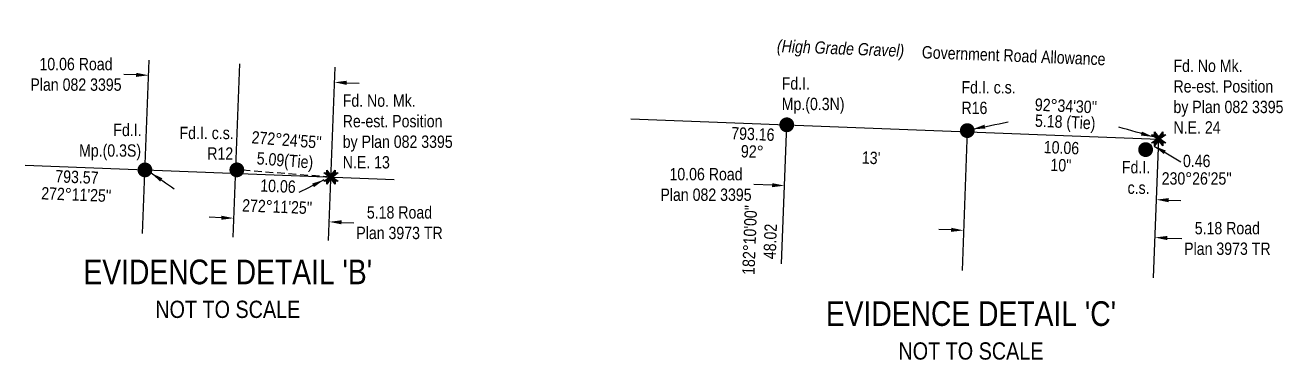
# Model space of a CAD drawing. Extents: x 311053 to 317465, y 5818876 to 5828373.
# Drawn here: x 314789 to 315809, y 5824665 to 5824937 of the extents above; entities that cross this region are included whole.
import ezdxf
from ezdxf.enums import TextEntityAlignment as Align

# ---------------------------------------------------------------- set-up
doc = ezdxf.new("R2010")
doc.units = 0
doc.header["$LTSCALE"] = 5
doc.header["$PDSIZE"] = 0.5
doc.linetypes.add('foc-TIELINE', pattern=[1.875, 1.25, -0.625])
doc.layers.get('Defpoints').update_dxf_attribs({"color": 9})
for name, color, linetype in [('DETAIL-T', 7, 'Continuous'), ('L-BD', 7, 'Continuous'), ('L-MON', 1, 'Continuous'), ('L-ROAD-T', 7, 'Continuous'), ('L-SEC', 7, 'Continuous'), ('L-TIE', 7, 'foc-TIELINE'), ('L-TITLEDB', 4, 'Continuous'), ('L-TITLEDB-T', 4, 'Continuous')]:
    doc.layers.add(name, color=color, linetype=linetype)
doc.layers.add('T-TEXT', color=48, linetype='Continuous', lineweight=18)
doc.styles.add('80CG', font='ARIALN.TTF', dxfattribs={"height": 10})
doc.styles.add('80L', font='ARIALN.TTF', dxfattribs={"height": 10})
doc.styles.add('80LS', font='ARIALNI.TTF', dxfattribs={"height": 10})
doc.dimstyles.new('Compass 5 000', dxfattribs={"dimscale": 5, "dimtxt": 9, "dimasz": 2, "dimexe": 0.2, "dimexo": 0.0625, "dimgap": 0.5, "dimtad": 0, "dimtih": 1, "dimtoh": 1, "dimzin": 0, "dimdsep": 46, "dimtxsty": '80CG', "dimcen": 0.1, "dimse1": 1, "dimse2": 1, "dimclrd": 256, "dimclrt": 256, "dimaunit": 1, "dimadec": 4, "dimazin": 0, "dimtfac": 0.06, "dimtofl": 0, "dimtmove": 0, "dimatfit": 1, "dimfxl": 0.2, "dimtolj": 1, "dimtzin": 0, "dimlwd": -1, "dimarcsym": 0})

# ---------------------------------------------------------------- blocks, each defined once
blk = doc.blocks.new('*D513')
at = {"layer": 'Defpoints', "color": 0, "transparency": 16777216}
for p in [(314958.3, 5824772.5), (315036, 5824777.2), (315035.7, 5824769.6)]:
    blk.add_point(p, dxfattribs=at)
at = {"layer": 'L-TITLEDB-T', "transparency": 16777216}
for p, q in [((314948.6, 5824780.5), (314938.6, 5824780.9)), ((315046, 5824776.8), (315056, 5824776.5))]:
    blk.add_line(p, q, dxfattribs=at)
for points in [[(314948.6, 5824782.2), (314948.5, 5824778.9), (314958.6, 5824780.2)], [(315046.1, 5824778.5), (315045.9, 5824775.2), (315036, 5824777.2)]]:
    blk.add_solid(points, dxfattribs=at)
at = {"layer": 'L-TITLEDB-T', "transparency": 16777216, "insert": (315093, 5824776.5), "char_height": 10, "attachment_point": 5, "style": '80CG'}
blk.add_mtext('\\A1;5.18 Road\\PPlan 3973 TR', dxfattribs=at)
blk = doc.blocks.new('fdia')
at = {"color": 255, "const_width": 1}
blk.add_lwpolyline([(-0.5, 0, 1), (0.5, 0, 1)], format="xyb", close=True, dxfattribs=at)
blk = doc.blocks.new('Fdiaa')
blk.add_blockref('fdia', (0, 0))
blk = doc.blocks.new('fdib')
at = {"color": 1, "const_width": 1.6}
blk.add_lwpolyline([(-0.4, 0, 1), (0.4, 0, 1)], format="xyb", close=True, dxfattribs=at)
at = {"color": 1}
blk.add_circle((0, 0), 0.8, dxfattribs=at)
blk = doc.blocks.new('Fdibb')
blk.add_blockref('fdib', (0, 0))
blk = doc.blocks.new('fdicc')
for name in ['Fdibb', 'Fdiaa']:
    blk.add_blockref(name, (0, 0))
blk = doc.blocks.new('FDI')
blk.add_blockref('fdicc', (0, 0))
blk = doc.blocks.new('TEMP')
h = blk.add_hatch(color=255)
h.dxf.hatch_style = 1
h.paths.add_polyline_path([(0, 0.25), (-0.67, 1.15), (-0.67, 0.67), (-1.15, 0.67), (-0.25, 0), (-1.15, -0.67), (-0.67, -0.67), (-0.67, -1.15), (0, -0.25), (0.67, -1.15), (0.67, -0.67), (1.15, -0.67), (0.25, 0), (1.15, 0.67), (0.67, 0.67), (0.67, 1.15)])
h.paths.add_polyline_path([(0.57, 0.85), (0.57, 0.57), (0.85, 0.57), (0.08, 0), (0.85, -0.57), (0.57, -0.57), (0.57, -0.85), (0, -0.08), (-0.57, -0.85), (-0.57, -0.57), (-0.85, -0.57), (-0.08, 0), (-0.85, 0.57), (-0.57, 0.57), (-0.57, 0.85), (0, 0.08)], flags=16)
h = blk.add_hatch(color=1)
h.dxf.hatch_style = 1
h.paths.add_polyline_path([(0, 0.08), (-0.57, 0.85), (-0.57, 0.57), (-0.85, 0.57), (-0.08, 0), (-0.85, -0.57), (-0.57, -0.57), (-0.57, -0.85), (0, -0.08), (0.57, -0.85), (0.57, -0.57), (0.85, -0.57), (0.08, 0), (0.85, 0.57), (0.57, 0.57), (0.57, 0.85)])
at = {"color": 1}
for p, q in [((-0.08, 0), (0.08, 0)), ((0, 0.08), (0, -0.08))]:
    blk.add_line(p, q, dxfattribs=at)
at = {"color": 255, "flags": 128}
blk.add_lwpolyline([(-0.25, 0), (-1.15, 0.67), (-0.67, 0.67), (-0.67, 1.15), (0, 0.25), (0.67, 1.15), (0.67, 0.67), (1.15, 0.67), (0.25, 0), (1.15, -0.67), (0.67, -0.67), (0.67, -1.15), (0, -0.25), (-0.67, -1.15), (-0.67, -0.67), (-1.15, -0.67)], close=True, dxfattribs=at)
at = {"color": 1, "flags": 128}
blk.add_lwpolyline([(-0.08, 0), (-0.85, 0.57), (-0.57, 0.57), (-0.57, 0.85), (0, 0.08), (0.57, 0.85), (0.57, 0.57), (0.85, 0.57), (0.08, 0), (0.85, -0.57), (0.57, -0.57), (0.57, -0.85), (0, -0.08), (-0.57, -0.85), (-0.57, -0.57), (-0.85, -0.57)], close=True, dxfattribs=at)
blk = doc.blocks.new('*D514')
at = {"layer": 'Defpoints', "color": 0, "transparency": 16777216}
for p in [(314889.5, 5824896.1), (314889.2, 5824887.4), (315040, 5824881.7)]:
    blk.add_point(p, dxfattribs=at)
at = {"layer": 'L-TITLEDB-T', "transparency": 16777216}
for p, q in [((314879.5, 5824896.4), (314869.5, 5824896.8)), ((315050.3, 5824890), (315060.3, 5824889.6))]:
    blk.add_line(p, q, dxfattribs=at)
for points in [[(314879.6, 5824898.1), (314879.4, 5824894.8), (314889.5, 5824896.1)], [(315050.3, 5824891.7), (315050.2, 5824888.3), (315040.3, 5824890.4)]]:
    blk.add_solid(points, dxfattribs=at)
at = {"layer": 'L-TITLEDB-T', "transparency": 16777216, "insert": (314830.7, 5824896.8), "char_height": 10, "attachment_point": 5, "style": '80CG'}
blk.add_mtext('\\A1;10.06 Road\\PPlan 082 3395', dxfattribs=at)
blk = doc.blocks.new('*D521')
at = {"layer": 'Defpoints', "color": 0, "transparency": 16777216}
for p in [(315405.1, 5824806.6), (315404.6, 5824792.2), (315706.1, 5824780.8)]:
    blk.add_point(p, dxfattribs=at)
at = {"layer": 'L-TITLEDB-T', "transparency": 16777216}
for p, q in [((315395.1, 5824806.9), (315380.2, 5824807.5)), ((315716.6, 5824794.8), (315726.6, 5824794.4))]:
    blk.add_line(p, q, dxfattribs=at)
for points in [[(315395.2, 5824808.6), (315395, 5824805.3), (315405.1, 5824806.6)], [(315716.7, 5824796.5), (315716.6, 5824793.1), (315706.7, 5824795.2)]]:
    blk.add_solid(points, dxfattribs=at)
at = {"layer": 'L-TITLEDB-T', "transparency": 16777216, "insert": (315341.5, 5824807.5), "char_height": 10, "attachment_point": 5, "style": '80CG'}
blk.add_mtext('\\A1;10.06 Road\\PPlan 082 3395', dxfattribs=at)
blk = doc.blocks.new('*D522')
at = {"layer": 'Defpoints', "color": 0, "linetype": 'ByBlock', "transparency": 16777216}
for p in [(315550, 5824763.5), (315705.5, 5824764.5), (315705.2, 5824757.6)]:
    blk.add_point(p, dxfattribs=at)
at = {"layer": 'L-TITLEDB-T', "transparency": 16777216}
for p, q in [((315540.3, 5824770.7), (315530.3, 5824771.1)), ((315715.5, 5824764.1), (315727.2, 5824763.7))]:
    blk.add_line(p, q, dxfattribs=at)
at = {"layer": 'L-TITLEDB-T', "linetype": 'ByBlock', "transparency": 16777216}
for points in [[(315540.4, 5824772.4), (315540.2, 5824769.1), (315550.3, 5824770.3)], [(315715.6, 5824765.8), (315715.4, 5824762.4), (315705.5, 5824764.5)]]:
    blk.add_solid(points, dxfattribs=at)
at = {"layer": 'L-TITLEDB-T', "linetype": 'ByBlock', "transparency": 16777216, "insert": (315764.2, 5824763.7), "char_height": 10, "attachment_point": 5, "style": '80CG'}
blk.add_mtext('\\A1;5.18 Road\\PPlan 3973 TR', dxfattribs=at)

msp = doc.modelspace()

# ---------------------------------------------------------------- linework, layer by layer
at = {"layer": 'L-SEC', "flags": 128}
for points in [[(315280.523, 5824860.837), (315708.509, 5824844.245)], [(314789.496, 5824823.111), (315088.739, 5824811.511)]]:
    msp.add_lwpolyline(points, dxfattribs=at)
at = {"layer": 'L-TIE'}
msp.add_line((315037.393, 5824813.501), (314961.118, 5824819.389), dxfattribs=at)
at = {"layer": 'L-TIE', "flags": 128}
msp.add_lwpolyline([(315697.937, 5824835.805), (315708.521, 5824844.548)], dxfattribs=at)
at = {"layer": 'L-TITLEDB', "flags": 128}
for points in [[(314884.655, 5824767.675), (314889.964, 5824908.268)], [(314963.288, 5824905.499), (314957.981, 5824764.907)], [(315035.432, 5824761.982), (315040.741, 5824902.575)], [(315402.711, 5824743.232), (315406.967, 5824855.935)], [(315553.337, 5824851.225), (315549.052, 5824737.706)], [(315704.265, 5824731.845), (315708.521, 5824844.548)]]:
    msp.add_lwpolyline(points, dxfattribs=at)

# ---------------------------------------------------------------- block references
at = {"layer": 'L-MON'}
for name, p, xscale, yscale, zscale in [('FDI', (315406.967, 5824855.935), 4.999486649999948, 4.999486649999948, 4.999486649999948), ('FDI', (315553.337, 5824851.225), 4.999486649999948, 4.999486649999948, 4.999486649999948), ('TEMP', (315708.521, 5824844.548), 4.999486649999948, 4.999486649999948, 4.999486649999948), ('FDI', (315697.937, 5824835.805), 4.999486649999948, 4.999486649999948, 4.999486649999948), ('FDI', (314886.606, 5824819.347), 4.999486649999952, 4.999486649999952, 4.999486649999952), ('FDI', (314961.118, 5824819.389), 4.999486649999952, 4.999486649999952, 4.999486649999952)]:
    msp.add_blockref(name, p, dxfattribs=dict(at, xscale=xscale, yscale=yscale, zscale=zscale))

# ---------------------------------------------------------------- texts
at = {"layer": 'DETAIL-T', "color": 3, "char_height": 19.99795, "width": 280.66186, "attachment_point": 5, "style": '80CG'}
for s, insert in [("EVIDENCE DETAIL 'B'\\P{\\H0.7x;NOT TO SCALE}", (314953.791, 5824722.819)), ("EVIDENCE DETAIL 'C'\\P{\\H0.7x;NOT TO SCALE}", (315556.32, 5824689.031))]:
    msp.add_mtext(s, dxfattribs=dict(at, insert=insert))
at = {"layer": 'L-BD', "style": '80L'}
for s, height, rotation, p in [("92°34'30''", 9.999, 357.4246, (315633.329, 5824871.297)), ('5.18 (Tie)', 9.999, 357.4246, (315632.689, 5824857.063)), ('793.16', 9.999, 357.78, (315379.532, 5824848.506)), ('10.06', 9.999, 357.78, (315629.72, 5824837.453)), ('92°', 9.999, 357.78, (315378.98, 5824834.268)), ("13'", 9.999, 357.78, (315475.353, 5824829.178)), ('10"', 9.999, 357.78, (315629.168, 5824823.215)), ('0.46', 9.999, 359.963286, (315739.346, 5824826.643)), ('793.57', 9.999, 357.78, (314831.491, 5824813.614)), ("230°26'25''", 9.99897, 359.963286, (315739.337, 5824812.395)), ("272°11'25''", 9.99897, 357.78, (314830.939, 5824799.377))]:
    msp.add_text(s, height=height, rotation=rotation, dxfattribs=at).set_placement(p, align=Align.MIDDLE)
at = {"layer": 'L-BD', "char_height": 9.99897, "attachment_point": 2, "style": '80L'}
for s, insert, width, rotation in [("272°24'55''\\P5.09(Tie) ", (315001.858, 5824848.721), 57.12061, 355.585586), ("10.06 272°11'25''", (314994.677, 5824811.2), 64.5008, 357.78)]:
    msp.add_mtext(s, dxfattribs=dict(at, insert=insert, width=width, rotation=rotation))
at = {"layer": 'L-BD', "linetype": 'ByBlock', "insert": (315370.759, 5824732.682), "char_height": 10, "attachment_point": 1, "rotation": 87.837549, "style": '80L'}
msp.add_mtext_dynamic_manual_height_columns('\\pi1.7638;182°10\'00"\\P\\pi15.137;48.02', width=58.2071, gutter_width=50, heights=[0], dxfattribs=at)
at = {"layer": 'L-MON', "attachment_point": 1, "style": '80L'}
for s, width, insert, char_height in [('Fd. No Mk.\\PRe-est. Position\\Pby Plan 082 3395\\PN.E. 24', 108.87831, (315720.501, 5824908.792), 9.99897), ('Fd.I.\\PMp.(0.3N)', 50.3251, (315402.888, 5824894.527), 9.999), ('Fd.I. c.s.\\PR16', 50.3251, (315548.626, 5824891.341), 9.999), ('\\pi57.574;Fd.I.\\P\\pi29.815;Mp.(0.3S)', 78.5546, (314803.392, 5824856.76), 9.99897), ('\\pi1.0661;Fd.I. c.s.\\P\\pi23.54;R12', 43.06044, (314913.594, 5824854.303), 9.99897), ('\\pi1.064;Fd.I.\\P\\pi5.6406;c.s.', 22.04407, (315677.646, 5824826.552), 9.99897)]:
    msp.add_mtext_dynamic_manual_height_columns(s, width=width, gutter_width=50, heights=[0], dxfattribs=dict(at, insert=insert, char_height=char_height))
at = {"layer": 'L-ROAD-T', "style": '80L'}
msp.add_text('Government Road Allowance', height=9.99897, rotation=357.769582, dxfattribs=at).set_placement((315590.937, 5824912.057), align=Align.MIDDLE_CENTER)
at = {"layer": 'T-TEXT', "style": '80LS'}
msp.add_text('(High Grade Gravel)', height=9.99897, rotation=357.769582, dxfattribs=at).set_placement((315450.618, 5824917.999), align=Align.MIDDLE_CENTER)

# ---------------------------------------------------------------- dimensions: what is measured, and where the dimension line sits
at = {"layer": 'L-TITLEDB-T'}
for base, p1, p2, angle, text, picture, middle in [((314889.503, 5824896.064), (315039.952, 5824881.691), (314889.175, 5824887.385), 177.837549, '10.06 Road\\PPlan 082 3395', '*D514', (314830.748, 5824896.819)), ((315405.103, 5824806.564), (315706.114, 5824780.814), (315404.56, 5824792.2), 177.837549, '10.06 Road\\PPlan 082 3395', '*D521', (315341.46, 5824807.503)), ((315036.008, 5824777.226), (314958.269, 5824772.524), (315035.72, 5824769.598), 357.836668, '5.18 Road\\PPlan 3973 TR', '*D513', (315092.999, 5824776.471))]:
    dim = msp.add_linear_dim(base=base, p1=p1, p2=p2, angle=angle, text=text, dimstyle='Compass 5 000', dxfattribs=at)
    dim.commit()
    dim.dimension.update_dxf_attribs({"geometry": picture, "text_midpoint": middle, "dimtype": 161})
at = {"layer": 'L-TITLEDB-T', "color": 5, "linetype": 'ByBlock'}
dim = msp.add_linear_dim(base=(315705.498, 5824764.486), p1=(315550.025, 5824763.472), p2=(315705.238, 5824757.611), angle=357.837549, text='5.18 Road\\PPlan 3973 TR', dimstyle='Compass 5 000', dxfattribs=at)
dim.commit()
dim.dimension.update_dxf_attribs({"geometry": '*D522', "text_midpoint": (315764.25, 5824763.665), "dimtype": 161})

# ---------------------------------------------------------------- leaders
at = {"layer": 'L-BD', "path_type": 1}
for points in [[(315557.811, 5824852.462), (315586.365, 5824858.212)], [(315704.153, 5824846.119), (315676.113, 5824854.005)], [(315704.866, 5824838.691), (315726.565, 5824825.97)], [(314891.601, 5824816.85), (314910.434, 5824803.951)], [(315031.753, 5824811.326), (315011.509, 5824800.991)]]:
    msp.add_leader(points, dimstyle='Compass 5 000', override={"dimgap": 0.5, "dimtad": 0}, dxfattribs=at)

# ---------------------------------------------------------------- next in the draw order: texts
at = {"layer": 'L-MON', "insert": (315046.962, 5824880.566), "char_height": 9.99897, "attachment_point": 1, "style": '80L', "bg_fill": 3, "box_fill_scale": 1.1, "bg_fill_color": 256, "bg_fill_transparency": 0}
msp.add_mtext_dynamic_manual_height_columns('Fd. No. Mk.\\PRe-est. Position\\Pby Plan 082 3395\\PN.E. 13', width=98.52264, gutter_width=50, heights=[0], dxfattribs=at)

# ---------------------------------------------------------------- next in the draw order: block references
at = {"layer": 'L-MON', "xscale": 4.999486649999952, "yscale": 4.999486649999952, "zscale": 4.999486649999952}
msp.add_blockref('TEMP', (315037.393, 5824813.501), dxfattribs=at)

doc.saveas('drawing.dxf')
